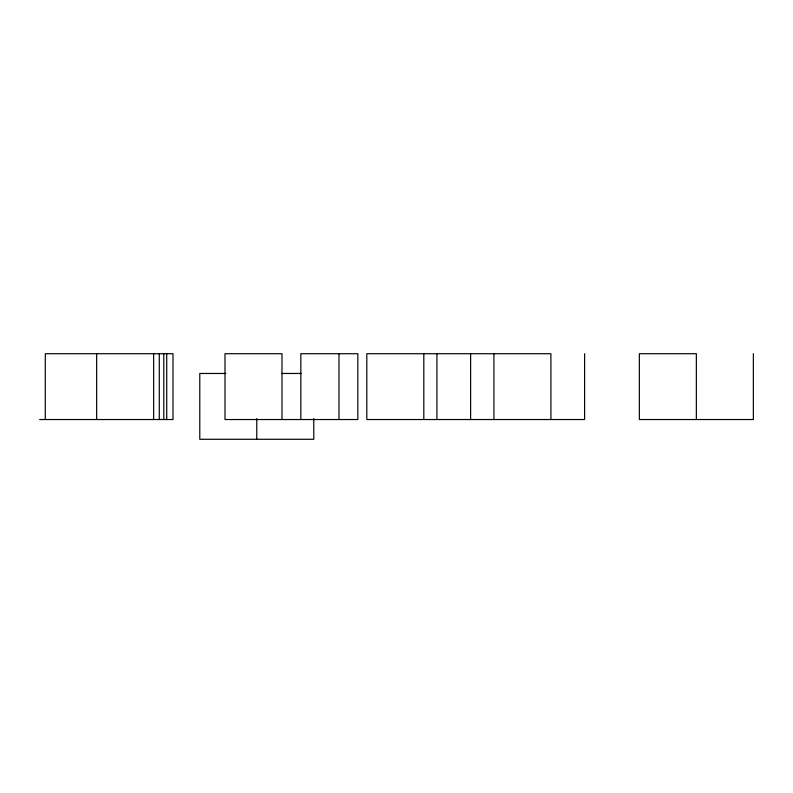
<?xml version="1.0" encoding="UTF-8"?>
<svg xmlns="http://www.w3.org/2000/svg" width="793" height="793" viewBox="0 0 793 793"><rect width="100%" height="100%" fill="white"/><g stroke="black" fill="none" stroke-linecap="round" stroke-linejoin="round"><path stroke-width="1.19" d="M225.807 373.463L199.786 373.463L199.786 439.282L313.78 439.282L313.78 418.555M281.565 373.463L301.39 373.463M39.65 419.537L172.993 419.537L172.993 353.718L45.29 353.718L45.29 419.537M753.35 353.718L753.35 419.537L639.356 419.537L639.356 353.718L696.353 353.718L696.353 419.537M584.61 353.718L584.61 419.537L366.822 419.537L366.822 353.718L550.917 353.718L550.917 419.537M493.92 353.718L493.92 419.537M470.616 353.718L470.616 419.537M436.923 353.718L436.923 419.537M423.819 353.718L423.819 419.537M338.988 353.718L338.988 419.537M300.844 419.537L300.844 353.718L357.831 353.718L357.831 419.537L224.994 419.537L224.994 353.718L281.991 353.718L281.991 419.537M256.783 418.555L256.783 439.282M166.718 353.718L166.718 419.537M163.804 353.718L163.804 419.537M159.274 353.718L159.274 419.537M153.644 353.718L153.644 419.537M96.647 353.718L96.647 419.537"/></g></svg>
